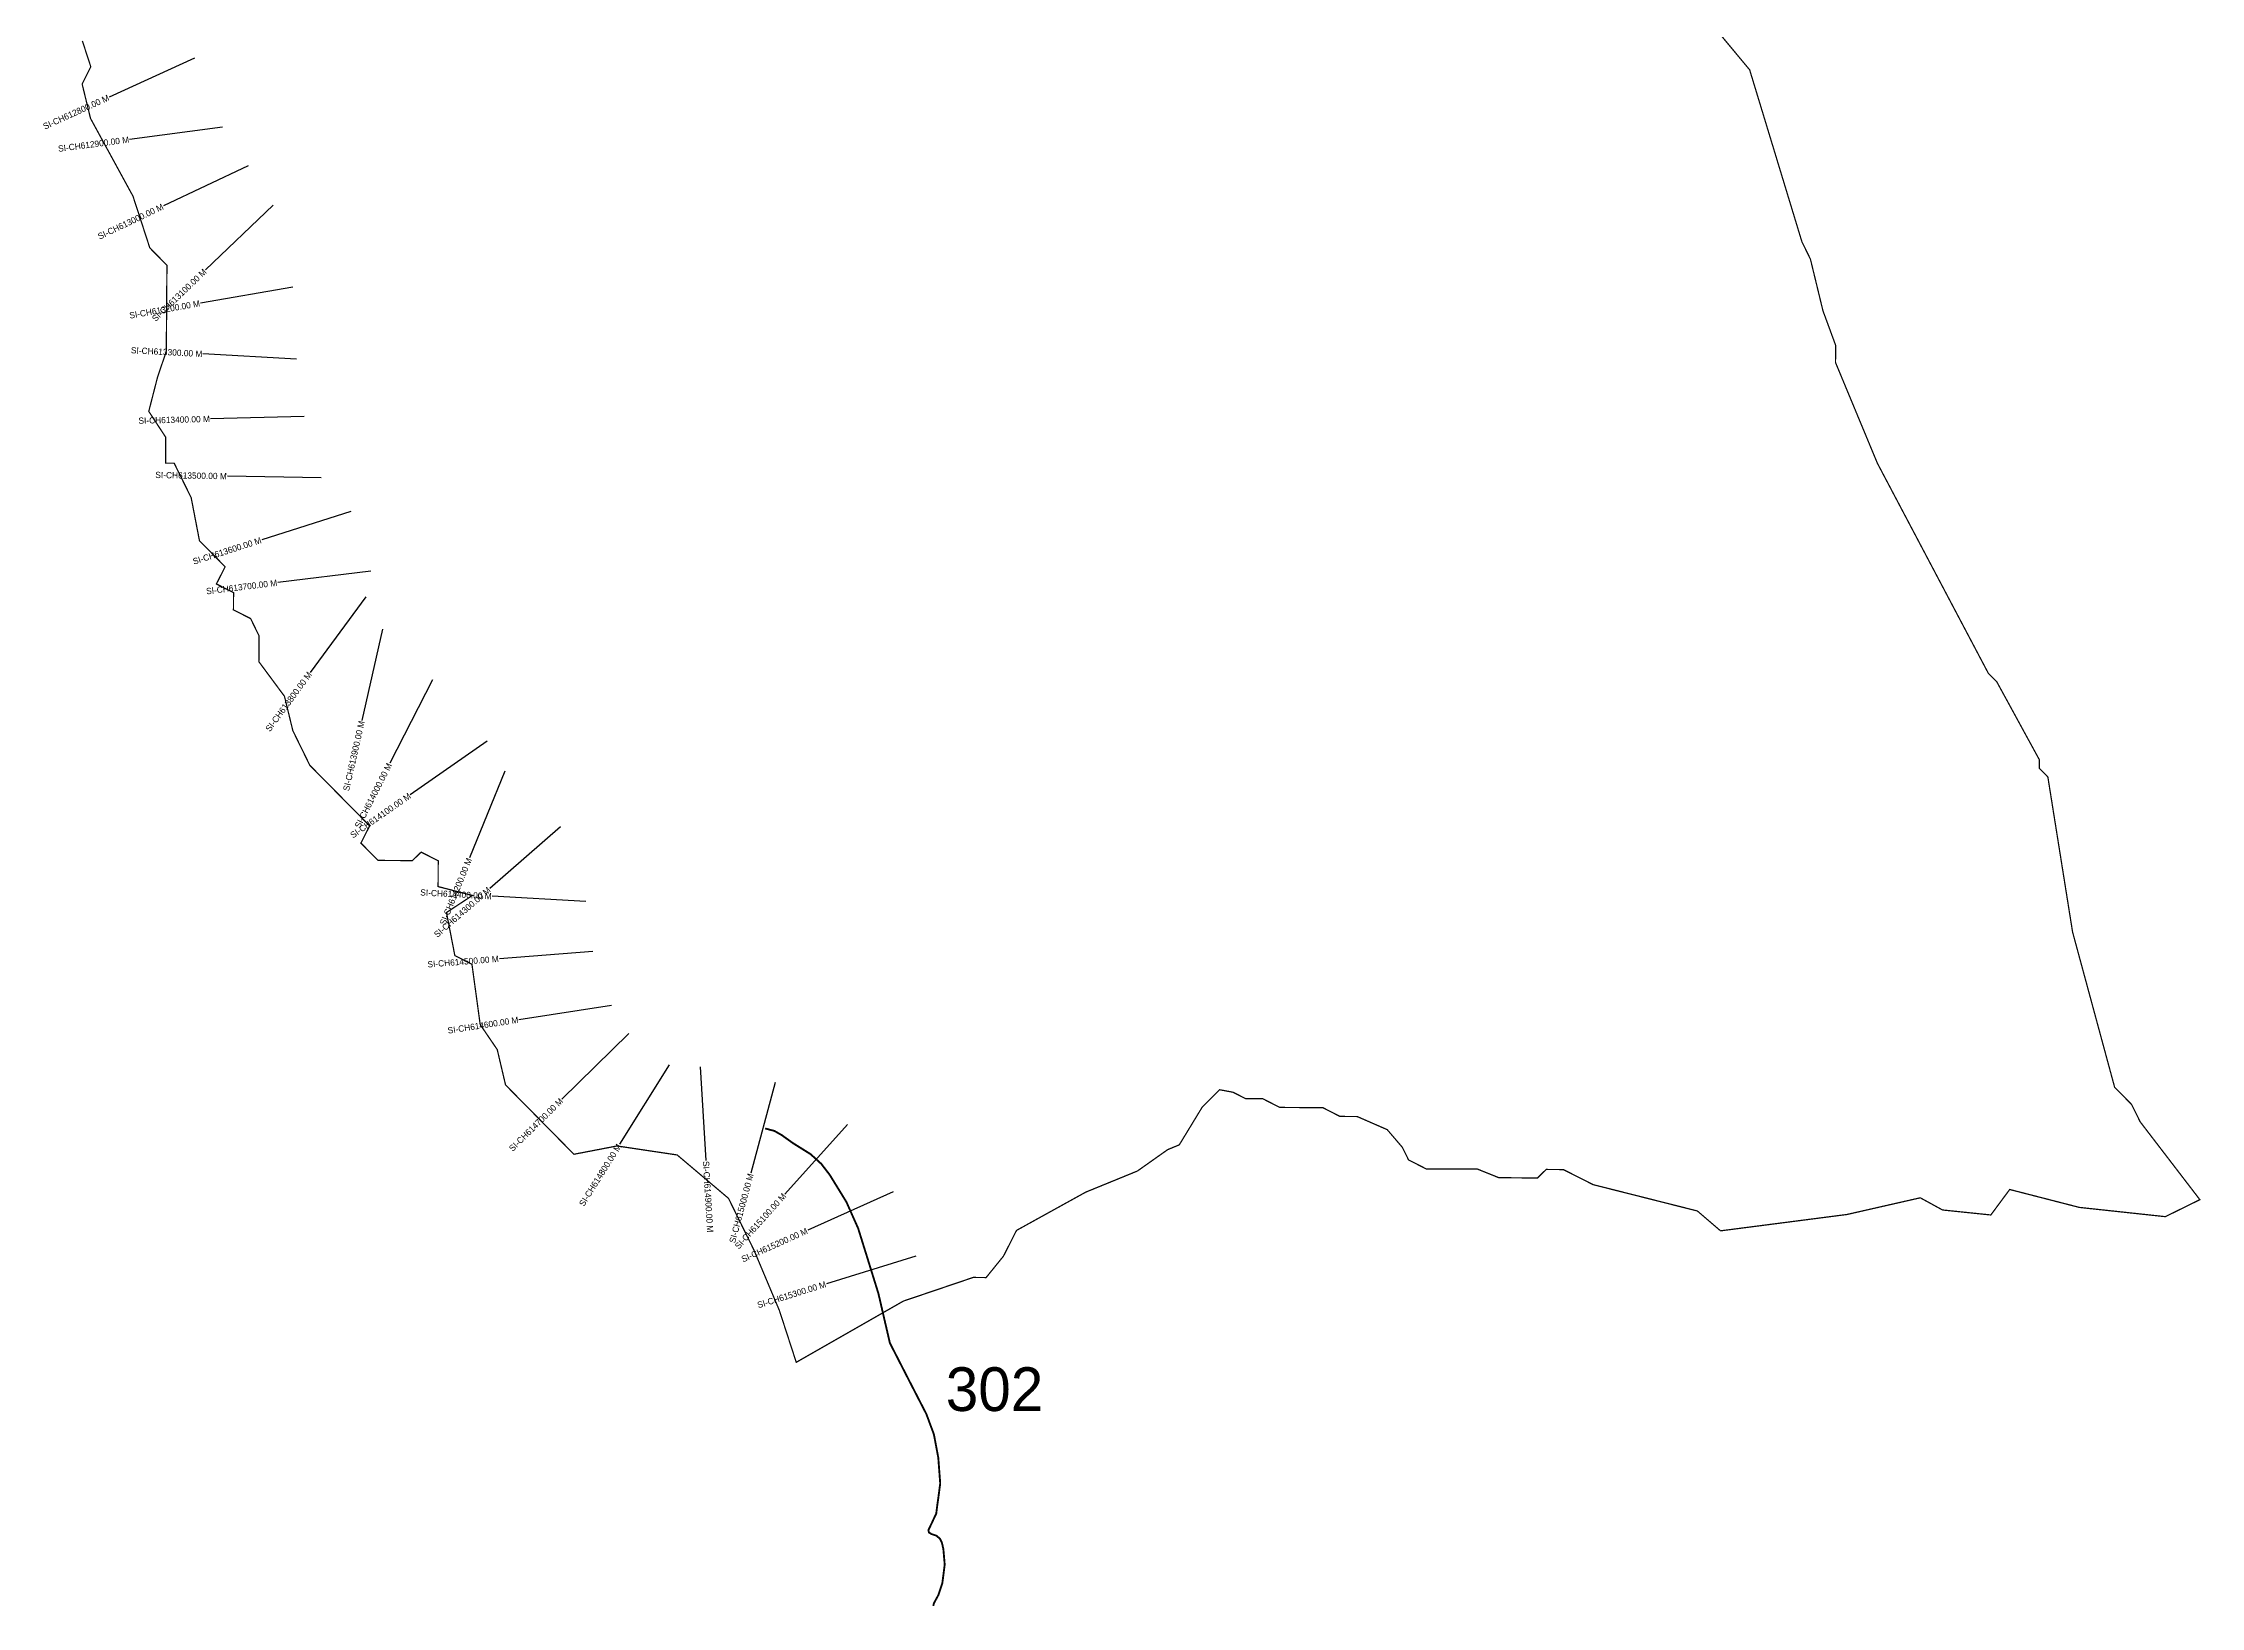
# Model space of a CAD drawing. Header units: metres. Extents: x 320700 to 325084, y 1821973 to 1826829.
# Drawn here: x 321629 to 325084, y 1821973 to 1824476 of the extents above; entities that cross this region are included whole.
import ezdxf
from ezdxf.enums import TextEntityAlignment as Align

# ---------------------------------------------------------------- set-up
doc = ezdxf.new("R2010")
doc.units = ezdxf.units.M
for name, color, linetype in [('CS', 134, 'Continuous'), ('CSMark', 6, 'Continuous'), ('NATURALLY PROTECTED', 3, 'Continuous')]:
    doc.layers.add(name, color=color, linetype=linetype)

msp = doc.modelspace()

# ---------------------------------------------------------------- linework, layer by layer
at = {"color": 6, "const_width": 2}
msp.add_lwpolyline([(324268.4, 1824545.3), (324361.2, 1824433.8), (324444.9, 1824158.4), (324458.5, 1824130.7), (324478.6, 1824047.9), (324498.9, 1823992.7), (324498.7, 1823965.1), (324565.8, 1823803.7), (324743.4, 1823467.5), (324757.1, 1823453.6), (324825.1, 1823329.1), (324825, 1823315.4), (324838.7, 1823301.5), (324878.3, 1823053.2), (324945.6, 1822804.8), (324972.9, 1822777), (324986.5, 1822749.4), (325082.1, 1822624.7), (325026.8, 1822597.5), (324889.2, 1822612.3), (324777.6, 1822641), (324747.4, 1822600.2), (324670.1, 1822608.2), (324634.4, 1822627.7), (324517.1, 1822601), (324314.6, 1822574.8), (324277.5, 1822606.6), (324110.5, 1822648.8), (324062.9, 1822672.9), (324035.3, 1822673.1), (324021.5, 1822659.4), (323959.5, 1822659.9), (323925.1, 1822673.8), (323843.6, 1822673.8), (323815, 1822688.4), (323805.2, 1822708.4), (323780.9, 1822736.8), (323732.8, 1822757.8), (323705.2, 1822758), (323677.8, 1822772), (323608.9, 1822772.4), (323581.4, 1822786.4), (323553.9, 1822786.6), (323534, 1822796.7), (323512.6, 1822800.7), (323484.9, 1822773.3), (323447.9, 1822712.5), (323429.3, 1822704.8), (323380.9, 1822670.6), (323298, 1822636.7), (323187.3, 1822575.5), (323166.4, 1822534.3), (323138.6, 1822500), (323118, 1822500.2), (323006.1, 1822462.3), (322834.6, 1822364.3), (322807.6, 1822447.2), (322766.9, 1822543.9), (322726.1, 1822626.8), (322643.9, 1822696.3), (322547.6, 1822710.7), (322478.6, 1822697.4), (322369.1, 1822808.4), (322355.8, 1822865), (322328.5, 1822905.1), (322315.3, 1823001.6), (322287.9, 1823015.6), (322274.5, 1823084.5), (322316.1, 1823111.8), (322261.1, 1823126), (322261.3, 1823167.3), (322233.9, 1823181.2), (322220, 1823167.6), (322164.9, 1823167.9), (322137.5, 1823195.7), (322151.5, 1823223.2), (322055.7, 1823320.2), (322028.5, 1823375.6), (322015.1, 1823430.7), (321974.1, 1823486.1), (321974.4, 1823527.5), (321960.9, 1823555.1), (321933.4, 1823569.1), (321933.6, 1823596.6), (321906.1, 1823610.6), (321920.1, 1823638.1), (321879, 1823679.7), (321865.7, 1823748.7), (321838.5, 1823803.9), (321824.7, 1823804), (321825, 1823845.4), (321797.8, 1823886.9), (321811.9, 1823941.9), (321825.9, 1823983.1), (321826.9, 1824120.9), (321799.5, 1824148.6), (321772.5, 1824231.5), (321704.5, 1824356), (321691.1, 1824411.1), (321705, 1824438.6), (321691.5, 1824480)], dxfattribs=at)
at = {"layer": 'CS'}
for p, q in [((321870.9, 1824452.3), (321734.4, 1824390.2)), ((321915.9, 1824341.8), (321767.2, 1824322.3)), ((321956.8, 1824280.2), (321821.3, 1824215.8)), ((321996.9, 1824217.1), (321888.6, 1824113.3)), ((322028.3, 1824086), (321880.5, 1824060.1)), ((322034.3, 1823970.7), (321884.6, 1823978.8)), ((322046.6, 1823878.8), (321896.7, 1823875)), ((322073.8, 1823780.4), (321923.8, 1823783.1)), ((322121.5, 1823726.8), (321978.6, 1823681.2)), ((322153.2, 1823630.9), (322004.3, 1823612.8)), ((322145.5, 1823589.7), (322056.4, 1823469)), ((322172.3, 1823538.3), (322139.1, 1823392.1)), ((322251.9, 1823457.3), (322183.8, 1823323.6)), ((322339.6, 1823358.8), (322216.6, 1823273)), ((322368.1, 1823311), (322311.4, 1823172.1)), ((322457, 1823221.5), (322343.8, 1823123.1)), ((322497.7, 1823102.1), (322347.9, 1823110.5)), ((322508.8, 1823022.3), (322359.2, 1823010.5)), ((322538.8, 1822935.7), (322390.6, 1822912.9)), ((322566.4, 1822890.7), (322459.4, 1822785.6)), ((322631.3, 1822840.5), (322551.7, 1822713.5)), ((322680.9, 1822837.3), (322689.9, 1822687.6)), ((322801, 1822812.1), (322761.9, 1822667.2)), ((322916.9, 1822744.9), (322816.4, 1822633.6)), ((322989.9, 1822637), (322852.9, 1822575.8)), ((323026.1, 1822534.4), (322882.9, 1822489.9))]:
    msp.add_line(p, q, dxfattribs=at)
at = {"layer": 'NATURALLY PROTECTED', "const_width": 3, "flags": 128}
msp.add_lwpolyline([(322784.8, 1822738.7), (322799.8, 1822734.7), (322811.6, 1822727.9), (322829.5, 1822715.1), (322857.5, 1822697.6), (322874.7, 1822682), (322888.3, 1822664.3), (322914.9, 1822621), (322933.7, 1822578.8), (322948.4, 1822531.6), (322966.1, 1822474.6), (322984.5, 1822395.2), (323015.2, 1822335.3), (323042.9, 1822281.5), (323055, 1822248.9), (323062, 1822211.7), (323065.1, 1822170.4), (323062.9, 1822153.5), (323061.6, 1822143.7), (323060.3, 1822134.6), (323058.7, 1822122), (323055.6, 1822115.5), (323051.6, 1822106.9), (323048.5, 1822100.4), (323046.2, 1822095.6), (323047.1, 1822091.8), (323050.9, 1822089.4), (323059.2, 1822086.6), (323064.8, 1822081.7), (323067.9, 1822075.2), (323070.2, 1822064.8), (323072.3, 1822040.4), (323068.5, 1822010.6), (323062.1, 1821991.6), (323055, 1821978.5), (323054, 1821974.3)], dxfattribs=at)

# ---------------------------------------------------------------- texts
at = {"insert": (323074, 1822356.3), "char_height": 70, "attachment_point": 1}
msp.add_mtext_dynamic_manual_height_columns('302', width=95.172, gutter_width=1, heights=[0], dxfattribs=at)
at = {"layer": 'CSMark'}
for s, rotation, p in [('SI-CH612800.00 M', 24.4566, (321733.5, 1824389.8)), ('SI-CH612900.00 M', 7.4563, (321766.2, 1824322.2)), ('SI-CH613000.00 M', 25.4134, (321820.4, 1824215.4)), ('SI-CH613100.00 M', 43.7982, (321887.9, 1824112.6)), ('SI-CH613200.00 M', 9.9257, (321879.6, 1824060)), ('SI-CH613300.00 M', 356.9041, (321883.6, 1823978.8)), ('SI-CH613400.00 M', 1.4695, (321895.7, 1823874.9)), ('SI-CH613500.00 M', 358.9765, (321922.8, 1823783.1)), ('SI-CH613600.00 M', 17.7104, (321977.7, 1823680.9)), ('SI-CH613700.00 M', 6.9383, (322003.3, 1823612.6)), ('SI-CH613800.00 M', 53.5717, (322055.8, 1823468.2)), ('SI-CH613900.00 M', 77.2285, (322138.9, 1823391.1)), ('SI-CH614000.00 M', 63.0097, (322183.3, 1823322.8)), ('SI-CH614100.00 M', 34.8986, (322215.8, 1823272.5)), ('SI-CH614200.00 M', 67.7867, (322311.1, 1823171.2)), ('SI-CH614400.00 M', 356.8046, (322346.9, 1823110.5)), ('SI-CH614300.00 M', 40.9724, (322343, 1823122.5)), ('SI-CH614500.00 M', 4.5163, (322358.2, 1823010.4)), ('SI-CH614600.00 M', 8.7515, (322389.6, 1822912.8)), ('SI-CH614700.00 M', 44.4815, (322458.7, 1822784.9)), ('SI-CH614800.00 M', 57.9226, (322551.1, 1822712.6)), ('SI-CH615000.00 M', 74.8847, (322761.7, 1822666.3)), ('SI-CH615100.00 M', 47.9085, (322815.7, 1822632.9)), ('SI-CH615200.00 M', 24.0818, (322852, 1822575.4)), ('SI-CH615300.00 M', 17.2891, (322881.9, 1822489.6))]:
    msp.add_text(s, height=10, rotation=rotation, dxfattribs=at).set_placement(p, align=Align.MIDDLE_RIGHT)
msp.add_text('SI-CH614900.00 M', height=10, rotation=273.4513, dxfattribs=at).set_placement((322690, 1822686.6), align=Align.MIDDLE_LEFT)

doc.saveas('drawing.dxf')
